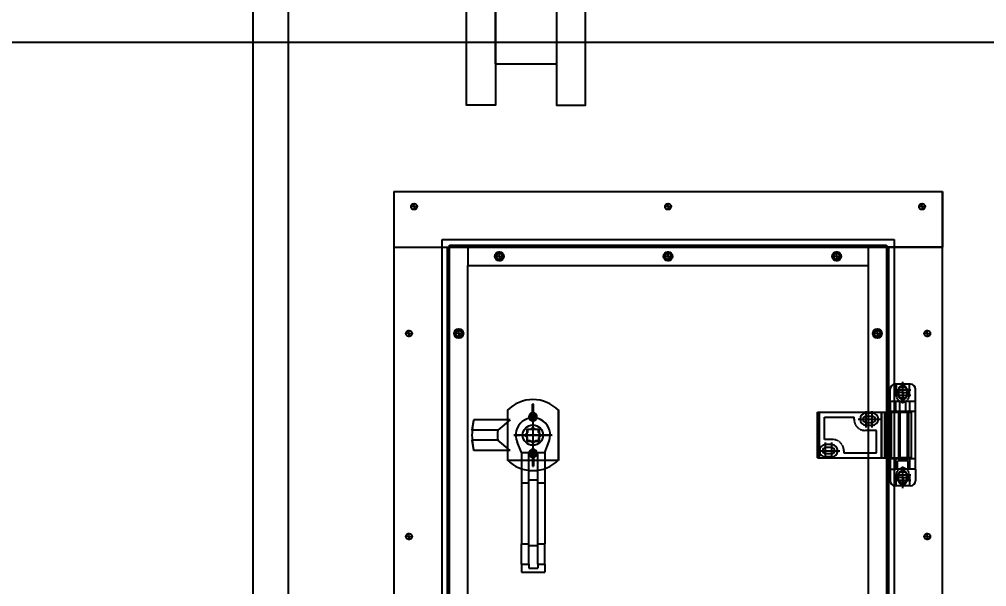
# Model space of a CAD drawing. Header units: millimetres. Extents: x -69706 to 52883, y -6882 to 68885.
# Drawn here: x -30618 to -29666, y 25840 to 26399 of the extents above; entities that cross this region are included whole.
import ezdxf

# ---------------------------------------------------------------- set-up
doc = ezdxf.new("R2010")
doc.units = ezdxf.units.MM
for name, pattern in [('YFM1P-長$0$CENTER', [2, 1.25, -0.25, 0.25, -0.25]), ('YFM1P-長$0$CENTERX2', [101.6, 63.5, -12.7, 12.7, -12.7]), ('YFM1P-長$0$DASHED', [0.75, 0.5, -0.25])]:
    doc.linetypes.add(name, pattern=pattern)
for name, color, linetype in [('YFM1P-長$0$03', 4, 'Continuous'), ('YFM1P-長$0$1', 7, 'Continuous'), ('YFM1P-長$0$AUDIT_I_250305115502-0', 1, 'YFM1P-長$0$CENTERX2'), ('YFM1P-長$0$BILLET', 7, 'Continuous'), ('YFM1P-長$0$BOLT', 3, 'Continuous'), ('YFM1P-長$0$DOOR-02-01', 230, 'Continuous'), ('YFM1P-長$0$HANDLE', 6, 'Continuous'), ('YFM1P-長$0$Hatch', 1, 'Continuous'), ('YFM1P-長$0$LOCKING', 191, 'Continuous'), ('YFM1P-長$0$M-FOUN', 252, 'Continuous'), ('YFM1P-長$0$MAU&DCC Valve Station$0$M-CWTR-VAVE', 4, 'Continuous'), ('YFM1P-長$0$MAU&DCC Valve Station$0$M-PIPE-CHWR20', 110, 'Continuous'), ('YFM1P-長$0$PV-551', 7, 'Continuous'), ('YFM1P-長$0$TYPE14X10', 7, 'Continuous'), ('YFM1P-長$0$图层1', 3, 'YFM1P-長$0$DASHED'), ('YFM1P-長$0$虚线', 3, 'YFM1P-長$0$DASHED'), ('YFM1P-長$0$表面显示线', 5, 'Continuous')]:
    doc.layers.add(name, color=color, linetype=linetype)
doc.styles.add('dim-txt', font='isocp.shx', dxfattribs={"width": 0.7, "bigfont": 'chineset.shx'})
doc.dimstyles.new('ARCH-dim-200MM', dxfattribs={"dimscale": 2000, "dimtxt": 0.3, "dimasz": 0.1, "dimexe": 0.1, "dimexo": 0.1, "dimgap": 0.05, "dimtad": 1, "dimdec": 0, "dimrnd": 0.5, "dimdsep": 46, "dimtxsty": 'dim-txt', "dimblk": 'DOT', "dimcen": 2, "dimclrd": 256, "dimclre": 256, "dimclrt": 256, "dimadec": 0, "dimazin": 0, "dimtfac": 1, "dimtdec": 0, "dimtix": 1, "dimtmove": 2, "dimatfit": 3, "dimldrblk": 'OBLIQUE', "dimfxl": 1, "dimtvp": 1, "dimtolj": 1, "dimarcsym": 0})

# ---------------------------------------------------------------- blocks, each defined once
blk = doc.blocks.new('YFM1P-長$0$MAU&DCC Valve Station$0$08bv')
for p, q in [((368, 209), (368, -87)), ((376, 209), (376, -87)), ((154.36, 78.45), (107.64, 78.45)), ((97.64, 37.25), (97.64, 68.45)), ((164.36, 37.25), (164.36, 68.45)), ((352.55, 68.58), (352.55, 53.42)), ((352.55, 68.58), (368, 68.58)), ((137.71, 61.8), (124.29, 61.8)), ((164.36, 66), (352.55, 66)), ((114.29, 28.87), (114.29, 51.8)), ((147.71, 28.87), (147.71, 51.8)), ((164.36, 56), (352.55, 56)), ((352.55, 53.42), (368, 53.42)), ((0, 30), (0, -30)), ((0, 30), (61, 30)), ((201, 30), (262, 30)), ((262, 30), (262, -30)), ((144.83, -30.36), (117.17, -30.36)), ((148.06, -47), (113.94, -47))]:
    blk.add_line(p, q)
for points in [[(91, 30), (-40.45, 30), (-40.45, 58.58), (97.64, 58.58)], [(302.45, 56), (302.45, 30), (171, 30)], [(91, -30), (-40.45, -30), (-40.45, -58.58), (302.45, -58.58), (302.45, -30), (171, -30)]]:
    blk.add_lwpolyline(points)
for centre, radius, start, end in [((372, 206), 5, 36.8699, 143.1301), ((107.64, 68.45), 10, 90, 180), ((154.36, 68.45), 10, 0, 90), ((124.29, 51.8), 10, 90, 180), ((137.71, 51.8), 10, 0, 90), ((131, 0), 50, 131.8455, 250.05156), ((131, 0), 33.36, 120.06809, 245.51388), ((131, 0), 33.36, 294.48612, 59.93191), ((131, 0), 50, 289.94844, 48.1545), ((372, -84), 5, 216.8699, 323.1301)]:
    blk.add_arc(centre, radius, start, end)
blk = doc.blocks.new('YFM1P-長$0$A$Cc3ad5393')
at = {"color": 252, "linetype": 'YFM1P-長$0$CENTER', "ltscale": 5}
for p, q in [((285952.98, 373114.55), (285952.98, 373063.65)), ((285952.98, 373105.6), (285952.98, 373072.59)), ((285969.49, 373089.1), (285936.47, 373089.1)), ((285968.94, 373089.1), (285937.02, 373089.1))]:
    blk.add_line(p, q, dxfattribs=at)
at = {"layer": 'YFM1P-長$0$03', "color": 252}
for p, q in [((285863.48, 372216.72), (285863.48, 373281.72)), ((285863.48, 373281.72), (286308.48, 373281.72)), ((286308.48, 373281.72), (286308.48, 372216.72))]:
    blk.add_line(p, q, dxfattribs=at)
at = {"layer": 'YFM1P-長$0$1', "color": 252}
for p, q in [((286324.48, 373139.22), (286309.48, 373139.22)), ((286316.98, 373125.62), (286316.98, 373141.62)), ((286304.48, 373122.72), (286304.48, 373134.22)), ((286308.98, 373133.62), (286324.98, 373133.62)), ((286308.98, 373128.32), (286324.98, 373128.32)), ((286312.88, 373133.62), (286312.88, 373128.32)), ((286316.98, 373120.32), (286316.98, 373136.32)), ((286321.08, 373133.62), (286321.08, 373128.32)), ((286329.48, 373122.72), (286329.48, 373134.22)), ((286280.95, 373096.72), (286280.95, 373112.72)), ((286286.95, 373110.72), (286280.95, 373110.72, 78.1)), ((286282.05, 373111.72), (286288.05, 373111.72)), ((286286.95, 373096.72), (286286.95, 373112.72)), ((286272.95, 373104.72), (286288.95, 373104.72)), ((286278.95, 373104.72), (286294.95, 373104.72)), ((286280.95, 373107.82), (286286.95, 373107.82)), ((286280.95, 373101.62), (286286.95, 373101.62)), ((286286.95, 373098.72), (286280.95, 373098.72)), ((286240.98, 373065.72), (286240.98, 373081.72)), ((286246.98, 373065.72), (286246.98, 373081.72)), ((286232.98, 373073.72), (286248.98, 373073.72)), ((286238.98, 373073.72), (286254.98, 373073.72)), ((286246.98, 373079.72), (286240.98, 373079.72)), ((286246.98, 373076.82), (286240.98, 373076.82)), ((286246.98, 373070.62), (286240.98, 373070.62)), ((286246.98, 373067.72), (286240.98, 373067.72)), ((286304.48, 373055.72), (286304.48, 373044.22)), ((286316.98, 373042.12), (286316.98, 373058.12)), ((286316.98, 373036.82), (286316.98, 373052.82)), ((286329.48, 373055.72), (286329.48, 373044.22)), ((286308.98, 373050.12), (286324.98, 373050.12)), ((286308.98, 373044.82), (286324.98, 373044.82)), ((286312.88, 373044.82), (286312.88, 373050.12)), ((286321.08, 373044.82), (286321.08, 373050.12)), ((286324.48, 373039.22), (286309.48, 373039.22))]:
    blk.add_line(p, q, dxfattribs=at)
at = {"layer": 'YFM1P-長$0$1', "color": 252, "linetype": 'Continuous'}
for p, q in [((285952.48, 373111.07), (285952.48, 373119.6)), ((285953.48, 373111.07), (285953.48, 373119.6)), ((285927.98, 373113.59), (285927.98, 373064.6)), ((285977.98, 373064.6), (285977.98, 373113.59)), ((285952.48, 373067.13), (285952.48, 373058.6)), ((285953.48, 373067.13), (285953.48, 373058.6))]:
    blk.add_line(p, q, dxfattribs=at)
for centre, radius in [((285952.98, 373107.1), 3.46), ((285952.98, 373107.1), 2), ((285952.98, 373089.1), 10), ((285952.98, 373071.1), 3.46), ((285952.98, 373071.1), 2)]:
    blk.add_circle(centre, radius, dxfattribs=at)
at = {"layer": 'YFM1P-長$0$1', "color": 252}
for centre, radius, start, end in [((286309.48, 373134.22), 5, 90, 180), ((286316.98, 373133.62), 4.1, 0, 180), ((286324.48, 373134.22), 5, 0, 90), ((286316.98, 373128.32), 4.1, 180, 0), ((286280.95, 373104.72), 6, 90, 270), ((286286.95, 373104.72), 6, 270, 90), ((286280.95, 373104.72), 3.1, 90, 270), ((286286.95, 373104.72), 3.1, 270, 90), ((286240.98, 373073.72), 6, 90, 270), ((286240.98, 373073.72), 3.1, 90, 270), ((286246.98, 373073.72), 6, 270, 90), ((286246.98, 373073.72), 3.1, 270, 90), ((286316.98, 373050.12), 4.1, 0, 180), ((286309.48, 373044.22), 5, 180, 270), ((286316.98, 373044.82), 4.1, 180, 0), ((286324.48, 373044.22), 5, 270, 0)]:
    blk.add_arc(centre, radius, start, end, dxfattribs=at)
at = {"layer": 'YFM1P-長$0$1', "color": 252, "linetype": 'Continuous'}
for centre, radius, start, end in [((285952.98, 373089.1), 35, 44.41531, 135.58469), ((285952.98, 373089.1), 30.5, 89.06068, 90.93932), ((285952.98, 373107.1), 4, 97.18076, 82.81924), ((285952.98, 373107.37), 3.73, 82.30067, 97.69933), ((285952.98, 373071.1), 4, 277.18076, 262.81924), ((285952.98, 373089.1), 35, 224.41531, 315.58469), ((285952.98, 373070.83), 3.73, 262.30067, 277.69933), ((285952.98, 373089.1), 30.5, 269.06068, 270.93932)]:
    blk.add_arc(centre, radius, start, end, dxfattribs=at)
at = {"layer": 'YFM1P-長$0$AUDIT_I_250305115502-0', "color": 252}
for p, q in [((285834.98, 373314.22), (285832.48, 373314.22)), ((285835.48, 373314.22), (285836.48, 373314.22)), ((285835.98, 373315.22), (285835.98, 373317.72)), ((285835.98, 373313.72), (285835.98, 373314.72)), ((285835.98, 373313.22), (285835.98, 373310.72)), ((285836.98, 373314.22), (285839.48, 373314.22)), ((286084.98, 373314.22), (286082.48, 373314.22)), ((286085.48, 373314.22), (286086.48, 373314.22)), ((286085.98, 373315.22), (286085.98, 373317.72)), ((286085.98, 373313.72), (286085.98, 373314.72)), ((286085.98, 373313.22), (286085.98, 373310.72)), ((286086.98, 373314.22), (286089.48, 373314.22)), ((286334.98, 373314.22), (286332.48, 373314.22)), ((286335.48, 373314.22), (286336.48, 373314.22)), ((286335.98, 373315.22), (286335.98, 373317.72)), ((286335.98, 373313.72), (286335.98, 373314.72)), ((286335.98, 373313.22), (286335.98, 373310.72)), ((286336.98, 373314.22), (286339.48, 373314.22)), ((285879.98, 373190.22), (285879.98, 373194.22)), ((286291.98, 373190.22), (286291.98, 373194.22)), ((285829.98, 373189.22), (285827.48, 373189.22)), ((285831.48, 373189.22), (285830.48, 373189.22)), ((285830.98, 373190.22), (285830.98, 373192.72)), ((285830.98, 373189.72), (285830.98, 373188.72)), ((285830.98, 373188.22), (285830.98, 373185.72)), ((285831.98, 373189.22), (285834.48, 373189.22)), ((285878.98, 373189.22), (285874.98, 373189.22)), ((285880.48, 373189.22), (285879.48, 373189.22)), ((285879.98, 373189.72), (285879.98, 373188.72)), ((285879.98, 373188.22), (285879.98, 373184.22)), ((285880.98, 373189.22), (285884.98, 373189.22)), ((286290.98, 373189.22), (286286.98, 373189.22)), ((286291.48, 373189.22), (286292.48, 373189.22)), ((286291.98, 373188.72), (286291.98, 373189.72)), ((286291.98, 373188.22), (286291.98, 373184.22)), ((286292.98, 373189.22), (286296.98, 373189.22)), ((286339.98, 373189.22), (286337.48, 373189.22)), ((286340.48, 373189.22), (286341.48, 373189.22)), ((286340.98, 373190.22), (286340.98, 373192.72)), ((286340.98, 373188.72), (286340.98, 373189.72)), ((286340.98, 373188.22), (286340.98, 373185.72)), ((286341.98, 373189.22), (286344.48, 373189.22)), ((286316.98, 373131.97), (286316.98, 373136.97)), ((286315.98, 373130.97), (286310.98, 373130.97)), ((286316.48, 373130.97), (286317.48, 373130.97)), ((286316.98, 373130.47), (286316.98, 373131.47)), ((286316.98, 373129.97), (286316.98, 373124.97)), ((286317.98, 373130.97), (286322.98, 373130.97)), ((286316.98, 373048.47), (286316.98, 373053.47)), ((286315.98, 373047.47), (286310.98, 373047.47)), ((286316.48, 373047.47), (286317.48, 373047.47)), ((286316.98, 373046.97), (286316.98, 373047.97)), ((286316.98, 373046.47), (286316.98, 373041.47)), ((286317.98, 373047.47), (286322.98, 373047.47)), ((285829.98, 372989.22), (285827.48, 372989.22)), ((285831.48, 372989.22), (285830.48, 372989.22)), ((285830.98, 372990.22), (285830.98, 372992.72)), ((285830.98, 372989.72), (285830.98, 372988.72)), ((285830.98, 372988.22), (285830.98, 372985.72)), ((285831.98, 372989.22), (285834.48, 372989.22)), ((286339.98, 372989.22), (286337.48, 372989.22)), ((286340.48, 372989.22), (286341.48, 372989.22)), ((286340.98, 372990.22), (286340.98, 372992.72)), ((286340.98, 372988.72), (286340.98, 372989.72)), ((286340.98, 372988.22), (286340.98, 372985.72)), ((286341.98, 372989.22), (286344.48, 372989.22))]:
    blk.add_line(p, q, dxfattribs=at)
at = {"layer": 'YFM1P-長$0$BILLET', "color": 252}
for p, q in [((285927.98, 373114.1), (285927.98, 373064.1)), ((285977.98, 373114.1), (285977.98, 373064.1)), ((285977.98, 373064.1), (285927.98, 373064.1))]:
    blk.add_line(p, q, dxfattribs=at)
at = {"layer": 'YFM1P-長$0$BILLET', "color": 252, "linetype": 'YFM1P-長$0$CENTER', "ltscale": 5}
for p, q in [((285952.98, 373105.8), (285952.98, 373072.4)), ((285969.68, 373089.1), (285936.28, 373089.1))]:
    blk.add_line(p, q, dxfattribs=at)
at = {"layer": 'YFM1P-長$0$BOLT', "color": 252, "linetype": 'YFM1P-長$0$CENTER', "ltscale": 1.5}
for p, q in [((285952.98, 373098.38), (285952.98, 373079.82)), ((285943.7, 373089.1), (285962.26, 373089.1))]:
    blk.add_line(p, q, dxfattribs=at)
at = {"layer": 'YFM1P-長$0$DOOR-02-01', "color": 252}
for p, q in [((285953.98, 373107.1), (285951.98, 373107.1)), ((285952.98, 373106.1), (285952.98, 373108.1)), ((285953.98, 373071.1), (285951.98, 373071.1)), ((285952.98, 373070.1), (285952.98, 373072.1))]:
    blk.add_line(p, q, dxfattribs=at)
at = {"layer": 'YFM1P-長$0$HANDLE', "color": 252, "linetype": 'YFM1P-長$0$CENTER', "ltscale": 5}
for p, q in [((285952.98, 373108.03), (285952.98, 373070.16)), ((285934.04, 373089.1), (285971.92, 373089.1))]:
    blk.add_line(p, q, dxfattribs=at)
at = {"layer": 'YFM1P-長$0$HANDLE', "color": 252, "linetype": 'Continuous'}
for p, q in [((285946.98, 373095.1), (285946.98, 373083.1)), ((285946.98, 373095.1), (285958.98, 373095.1)), ((285958.98, 373095.1), (285958.98, 373083.1)), ((285941.8, 373072), (285937.35, 373082.43)), ((285946.98, 373083.1), (285958.98, 373083.1)), ((285964.8, 373072), (285968.93, 373083.23)), ((285941.8, 373072), (285941.8, 373042)), ((285941.8, 373072), (285948.8, 373072)), ((285948.8, 373042), (285948.8, 373072)), ((285948.8, 373072), (285957.8, 373072)), ((285957.8, 373042), (285957.8, 373072)), ((285957.8, 373072), (285964.8, 373072)), ((285964.8, 373072), (285964.8, 373042)), ((285941.8, 373042), (285941.8, 372982)), ((285941.8, 373042), (285948.8, 373042)), ((285948.8, 373044.9), (285957.8, 373044.9)), ((285948.8, 372982), (285948.8, 373042)), ((285957.8, 372982), (285957.8, 373042)), ((285957.8, 373042), (285964.8, 373042)), ((285964.8, 373042), (285964.8, 372982)), ((285941.8, 372961.97), (285941.8, 372982)), ((285941.8, 372982), (285948.8, 372982)), ((285948.8, 372961.97), (285948.8, 372982)), ((285948.8, 372980.51), (285957.8, 372980.51)), ((285957.8, 372961.97), (285957.8, 372982)), ((285957.8, 372982), (285964.8, 372982)), ((285964.8, 372961.97), (285964.8, 372982)), ((285941.8, 372961.97), (285941.8, 372953.97)), ((285941.8, 372961.97), (285948.8, 372961.97)), ((285948.8, 372961.97), (285948.8, 372957.97)), ((285948.8, 372957.97), (285957.8, 372957.97)), ((285957.8, 372961.97), (285957.8, 372957.97)), ((285957.8, 372961.97), (285964.8, 372961.97)), ((285964.8, 372961.97), (285964.8, 372953.97)), ((285941.8, 372953.97), (285964.8, 372953.97))]:
    blk.add_line(p, q, dxfattribs=at)
blk.add_arc((285952.98, 373089.1), 16.99, 339.80144, 203.09076, dxfattribs=at)
at = {"layer": 'YFM1P-長$0$Hatch', "color": 252}
for p, q in [((285919.98, 373266.22), (285919.98, 373270.22)), ((286085.98, 373266.22), (286085.98, 373270.22)), ((286251.98, 373266.22), (286251.98, 373270.22)), ((285918.98, 373265.22), (285914.98, 373265.22)), ((285919.48, 373265.22), (285920.48, 373265.22)), ((285919.98, 373264.72), (285919.98, 373265.72)), ((285919.98, 373264.22), (285919.98, 373260.22)), ((285920.98, 373265.22), (285924.98, 373265.22)), ((286084.98, 373265.22), (286080.98, 373265.22)), ((286085.48, 373265.22), (286086.48, 373265.22)), ((286085.98, 373264.72), (286085.98, 373265.72)), ((286085.98, 373264.22), (286085.98, 373260.22)), ((286086.98, 373265.22), (286090.98, 373265.22)), ((286250.98, 373265.22), (286246.98, 373265.22)), ((286251.48, 373265.22), (286252.48, 373265.22)), ((286251.98, 373264.72), (286251.98, 373265.72)), ((286251.98, 373264.22), (286251.98, 373260.22)), ((286252.98, 373265.22), (286256.98, 373265.22))]:
    blk.add_line(p, q, dxfattribs=at)
at = {"layer": 'YFM1P-長$0$LOCKING', "color": 252}
for p, q in [((285893.19, 373094.1), (285894.89, 373104.1)), ((285930.53, 373104.1), (285894.89, 373104.1)), ((285930.53, 373104.1), (285918.34, 373094.1)), ((285918.34, 373094.1), (285893.19, 373094.1)), ((285947.48, 373091.6), (285944.98, 373089.1)), ((285947.48, 373094.6), (285947.48, 373091.6)), ((285950.48, 373094.6), (285947.48, 373094.6)), ((285952.98, 373097.1), (285950.48, 373094.6)), ((285955.48, 373094.6), (285952.98, 373097.1)), ((285958.48, 373094.6), (285955.48, 373094.6)), ((285958.48, 373091.6), (285958.48, 373094.6)), ((285960.98, 373089.1), (285958.48, 373091.6)), ((285918.34, 373084.1), (285893.19, 373084.1)), ((285894.89, 373074.1), (285893.19, 373084.1)), ((285930.53, 373074.1), (285918.34, 373084.1)), ((285947.48, 373086.6), (285944.98, 373089.1)), ((285947.48, 373083.6), (285947.48, 373086.6)), ((285950.48, 373083.6), (285947.48, 373083.6)), ((285952.98, 373081.1), (285950.48, 373083.6)), ((285955.48, 373083.6), (285952.98, 373081.1)), ((285958.48, 373083.6), (285955.48, 373083.6)), ((285960.98, 373089.1), (285958.48, 373086.6)), ((285958.48, 373086.6), (285958.48, 373083.6)), ((285930.53, 373074.1), (285894.89, 373074.1))]:
    blk.add_line(p, q, dxfattribs=at)
at = {"layer": 'YFM1P-長$0$LOCKING', "color": 252, "linetype": 'YFM1P-長$0$CENTER', "ltscale": 8}
blk.add_line((285971.87, 373089.1), (285934.08, 373089.1), dxfattribs=at)
at = {"layer": 'YFM1P-長$0$LOCKING', "color": 252}
for radius, start, end in [(60, 165.52249, 175.21981), (60, 175.21981, 184.78019), (35, 171.78679, 188.21321), (60, 184.78019, 194.47751)]:
    blk.add_arc((285952.98, 373089.1), radius, start, end, dxfattribs=at)
at = {"layer": 'YFM1P-長$0$PV-551', "color": 252}
for p, q in [((286304.48, 373122.72), (286310.1, 373122.72)), ((286304.48, 373122.72), (286304.48, 373065.72)), ((286310.1, 373112.22), (286310.1, 373122.72)), ((286310.1, 373122.72), (286323.85, 373122.72)), ((286323.85, 373112.22), (286323.85, 373122.72)), ((286323.85, 373122.72), (286329.48, 373122.72)), ((286329.48, 373112.72), (286329.48, 373122.72)), ((286232.98, 373111.72), (286278.76, 373111.72)), ((286232.98, 373071.72), (286232.98, 373111.72)), ((286234.98, 373066.72), (286234.98, 373111.72)), ((286278.76, 373111.72), (286283.76, 373111.72)), ((286283.76, 373111.72), (286296.05, 373111.72)), ((286295.95, 373066.72), (286295.95, 373111.72)), ((286296.05, 373111.72), (286299.41, 373111.72)), ((286299.41, 373111.72), (286312.94, 373111.72)), ((286299.41, 373066.72), (286299.41, 373111.72)), ((286304.48, 373112.72), (286304.48, 373111.72)), ((286329.48, 373112.22), (286304.48, 373112.22)), ((286312.94, 373066.72), (286312.94, 373111.72)), ((286312.94, 373111.72), (286325.48, 373111.72)), ((286325.48, 373066.72), (286325.48, 373111.72)), ((286329.48, 373065.72), (286329.48, 373112.72)), ((286232.98, 373066.72), (286232.98, 373071.72)), ((286232.98, 373066.72), (286296.05, 373066.72)), ((286296.05, 373066.72), (286299.41, 373066.72)), ((286299.41, 373066.72), (286312.94, 373066.72)), ((286304.48, 373066.22), (286329.48, 373066.22)), ((286304.48, 373065.72), (286304.48, 373055.72)), ((286310.1, 373055.72), (286310.1, 373066.22)), ((286325.48, 373066.72), (286312.94, 373066.72)), ((286323.85, 373055.72), (286323.85, 373066.22)), ((286329.48, 373055.72), (286329.48, 373065.72)), ((286304.48, 373055.72), (286310.1, 373055.72)), ((286323.85, 373055.72), (286310.1, 373055.72)), ((286329.48, 373055.72), (286323.85, 373055.72))]:
    blk.add_line(p, q, dxfattribs=at)
at = {"layer": 'YFM1P-長$0$TYPE14X10', "color": 252}
for p, q in [((285677.5, 372003.28), (285677.5, 374043.97)), ((285712.5, 372003.28), (285712.5, 374043.97))]:
    blk.add_line(p, q, dxfattribs=at)
at = {"layer": 'YFM1P-長$0$图层1', "color": 252}
for p, q in [((286310.48, 373139.22), (286310.48, 373128.32)), ((286323.48, 373128.32), (286323.48, 373139.22)), ((286313.93, 373112.22), (286313.93, 373122.72)), ((286320.03, 373112.22), (286320.03, 373122.72)), ((286296.31, 373066.72), (286296.31, 373111.72)), ((286299.31, 373066.72), (286299.31, 373111.72)), ((286305.48, 373111.72), (286305.48, 373066.72)), ((286308.81, 373066.72), (286308.81, 373111.72)), ((286312.98, 373066.72), (286312.98, 373111.72)), ((286314.28, 373066.72), (286314.28, 373111.72)), ((286314.48, 373066.72), (286314.48, 373111.72)), ((286321.48, 373066.72), (286321.48, 373111.72)), ((286322.98, 373066.72), (286322.98, 373111.72)), ((286239.98, 373084.72), (286239.98, 373106.72)), ((286239.98, 373106.72), (286268.95, 373106.72)), ((286268.95, 373104.72), (286268.95, 373106.72)), ((286290.95, 373093.72), (286279.95, 373093.72)), ((286290.95, 373071.72), (286290.95, 373093.72)), ((286247.98, 373084.72), (286239.98, 373084.72)), ((286258.98, 373073.72), (286258.98, 373071.72)), ((286258.98, 373071.72), (286290.95, 373071.72)), ((286322.23, 373063.72), (286311.73, 373063.72)), ((286311.73, 373055.72), (286311.73, 373063.72)), ((286313.73, 373063.72), (286313.73, 373066.22)), ((286320.23, 373063.72), (286320.23, 373066.22)), ((286322.23, 373055.72), (286322.23, 373063.72)), ((286310.48, 373039.22), (286310.48, 373050.12)), ((286323.48, 373050.12), (286323.48, 373039.22))]:
    blk.add_line(p, q, dxfattribs=at)
for centre, radius, start, end in [((286316.98, 373128.32), 6.5, 180, 0), ((286279.95, 373104.72), 11, 180, 270), ((286247.98, 373073.72), 11, 0, 90), ((286316.98, 373050.12), 6.5, 0, 180)]:
    blk.add_arc(centre, radius, start, end, dxfattribs=at)
at = {"layer": 'YFM1P-長$0$虚线', "color": 252}
for p, q in [((285868.98, 372216.72), (285868.98, 373274.22)), ((285870.98, 373276.22), (285870.98, 373274.22)), ((285870.98, 373276.22), (286300.98, 373276.22)), ((286300.98, 373276.22), (286300.98, 373274.22)), ((286302.98, 373274.22), (286302.98, 372216.72))]:
    blk.add_line(p, q, dxfattribs=at)
at = {"layer": 'YFM1P-長$0$表面显示线', "color": 252}
for p, q in [((285815.98, 373329.22), (286355.98, 373329.22)), ((285815.98, 373329.22), (285815.98, 373274.22)), ((286355.98, 372169.22), (286355.98, 373329.22)), ((286355.98, 373329.22), (286355.98, 373274.22)), ((285815.98, 373314.22), (285815.98, 372169.22)), ((285815.98, 373274.22), (285888.98, 373274.22)), ((285815.98, 373274.22), (286355.98, 373274.22)), ((285870.98, 372216.72), (285870.98, 373276.22)), ((285888.98, 373274.22), (285888.98, 373256.22)), ((286355.98, 373274.22), (286282.98, 373274.22)), ((286282.98, 373274.22), (286282.98, 373256.22)), ((286300.98, 373276.22), (286300.98, 372216.72)), ((285888.98, 372224.22), (285888.98, 373256.22)), ((285888.98, 373256.22), (286282.98, 373256.22)), ((286282.98, 373256.22), (286282.98, 372216.72))]:
    blk.add_line(p, q, dxfattribs=at)
for centre, radius in [((285835.98, 373314.22), 3), ((286085.98, 373314.22), 3), ((286335.98, 373314.22), 3), ((285919.98, 373265.22), 4.5), ((285919.98, 373265.22), 3), ((286085.98, 373265.22), 4.5), ((286085.98, 373265.22), 3), ((286251.98, 373265.22), 4.5), ((286251.98, 373265.22), 3), ((285830.98, 373189.22), 3), ((285879.98, 373189.22), 4.5), ((285879.98, 373189.22), 3), ((286291.98, 373189.22), 4.5), ((286291.98, 373189.22), 3), ((286340.98, 373189.22), 3), ((286316.98, 373130.97), 5.5), ((286316.98, 373047.47), 5.5), ((285830.98, 372989.22), 3), ((286340.98, 372989.22), 3)]:
    blk.add_circle(centre, radius, dxfattribs=at)
blk = doc.blocks.new('_Dot')
at = {"color": 0, "linetype": 'ByBlock', "lineweight": -2}
blk.add_line((-0.5, 0), (-1, 0), dxfattribs=at)
at = {"color": 0, "linetype": 'ByBlock', "const_width": 0.5}
blk.add_lwpolyline([(-0.25, 0, 1), (0.25, 0, 1)], format="xyb", close=True, dxfattribs=at)
blk = doc.blocks.new('*D356')
at = {"lineweight": -2, "ltscale": 500, "transparency": 16777216}
for p, q in [((-31545.49, 28350.22), (-24413.81, 28350.22)), ((-24613.81, 28150.22), (-24613.81, 24240.99)), ((-31597.56, 24040.99), (-24413.81, 24040.99))]:
    blk.add_line(p, q, dxfattribs=at)
at = {"lineweight": -2, "ltscale": 500, "transparency": 16777216, "xscale": 200, "yscale": 200, "zscale": 200}
for p, rotation in [((-24613.81, 28350.22), 90), ((-24613.81, 24040.99), 270)]:
    blk.add_blockref('_Dot', p, dxfattribs=dict(at, rotation=rotation))
at = {"ltscale": 500, "transparency": 16777216, "insert": (-25013.81, 26195.61), "char_height": 600, "attachment_point": 5, "rotation": 90, "style": 'dim-txt'}
blk.add_mtext('\\A1;4309', dxfattribs=at)
blk = doc.blocks.new('_OBLIQUE')
at = {"color": 0, "linetype": 'ByBlock', "lineweight": -2}
blk.add_line((-0.5, -0.5), (0.5, 0.5), dxfattribs=at)

msp = doc.modelspace()

# ---------------------------------------------------------------- linework, layer by layer
at = {"layer": 'YFM1P-長$0$MAU&DCC Valve Station$0$M-PIPE-CHWR20'}
msp.add_line((-30676.544, 26376.473), (-29562.027, 26376.473), dxfattribs=at)

# ---------------------------------------------------------------- block references
at = {"layer": 'YFM1P-長$0$M-FOUN'}
msp.add_blockref('YFM1P-長$0$A$Cc3ad5393', (-316065.485, -347099.719, 0), dxfattribs=at)
at = {"layer": 'YFM1P-長$0$MAU&DCC Valve Station$0$M-CWTR-VAVE', "rotation": 90}
msp.add_blockref('YFM1P-長$0$MAU&DCC Valve Station$0$08bv', (-30119.285, 26355.023, 0), dxfattribs=at)

# ---------------------------------------------------------------- dimensions: what is measured, and where the dimension line sits
at = {"ltscale": 500}
dim = msp.add_linear_dim(base=(-24613.807, 24040.991), p1=(-31745.485, 28350.222, 0), p2=(-31797.559, 24040.991, 0), angle=90, dimstyle='ARCH-dim-200MM', dxfattribs=at)
dim.commit()
dim.dimension.update_dxf_attribs({"geometry": '*D356', "text_midpoint": (-25013.807, 26195.607)})

doc.saveas('drawing.dxf')
